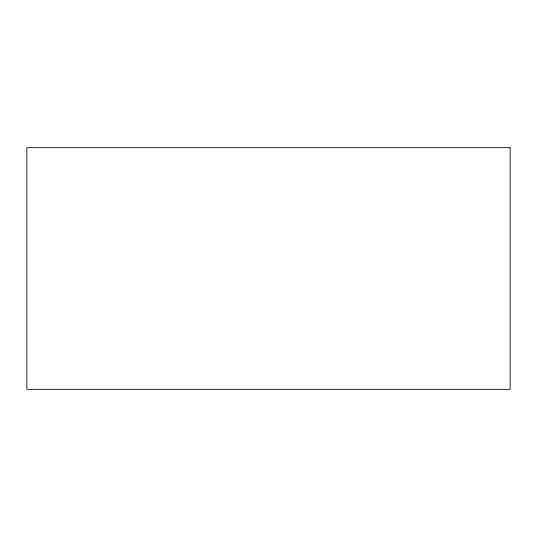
<?xml version="1.0" encoding="UTF-8"?>
<svg xmlns="http://www.w3.org/2000/svg" width="537" height="537" viewBox="0 0 537 537"><rect width="100%" height="100%" fill="white"/><g stroke="black" fill="none" stroke-linecap="round" stroke-linejoin="round"><path stroke-width="0.81" d="M510.15 147.675L26.85 147.675L26.85 389.325L510.15 389.325L510.15 147.675"/></g></svg>
